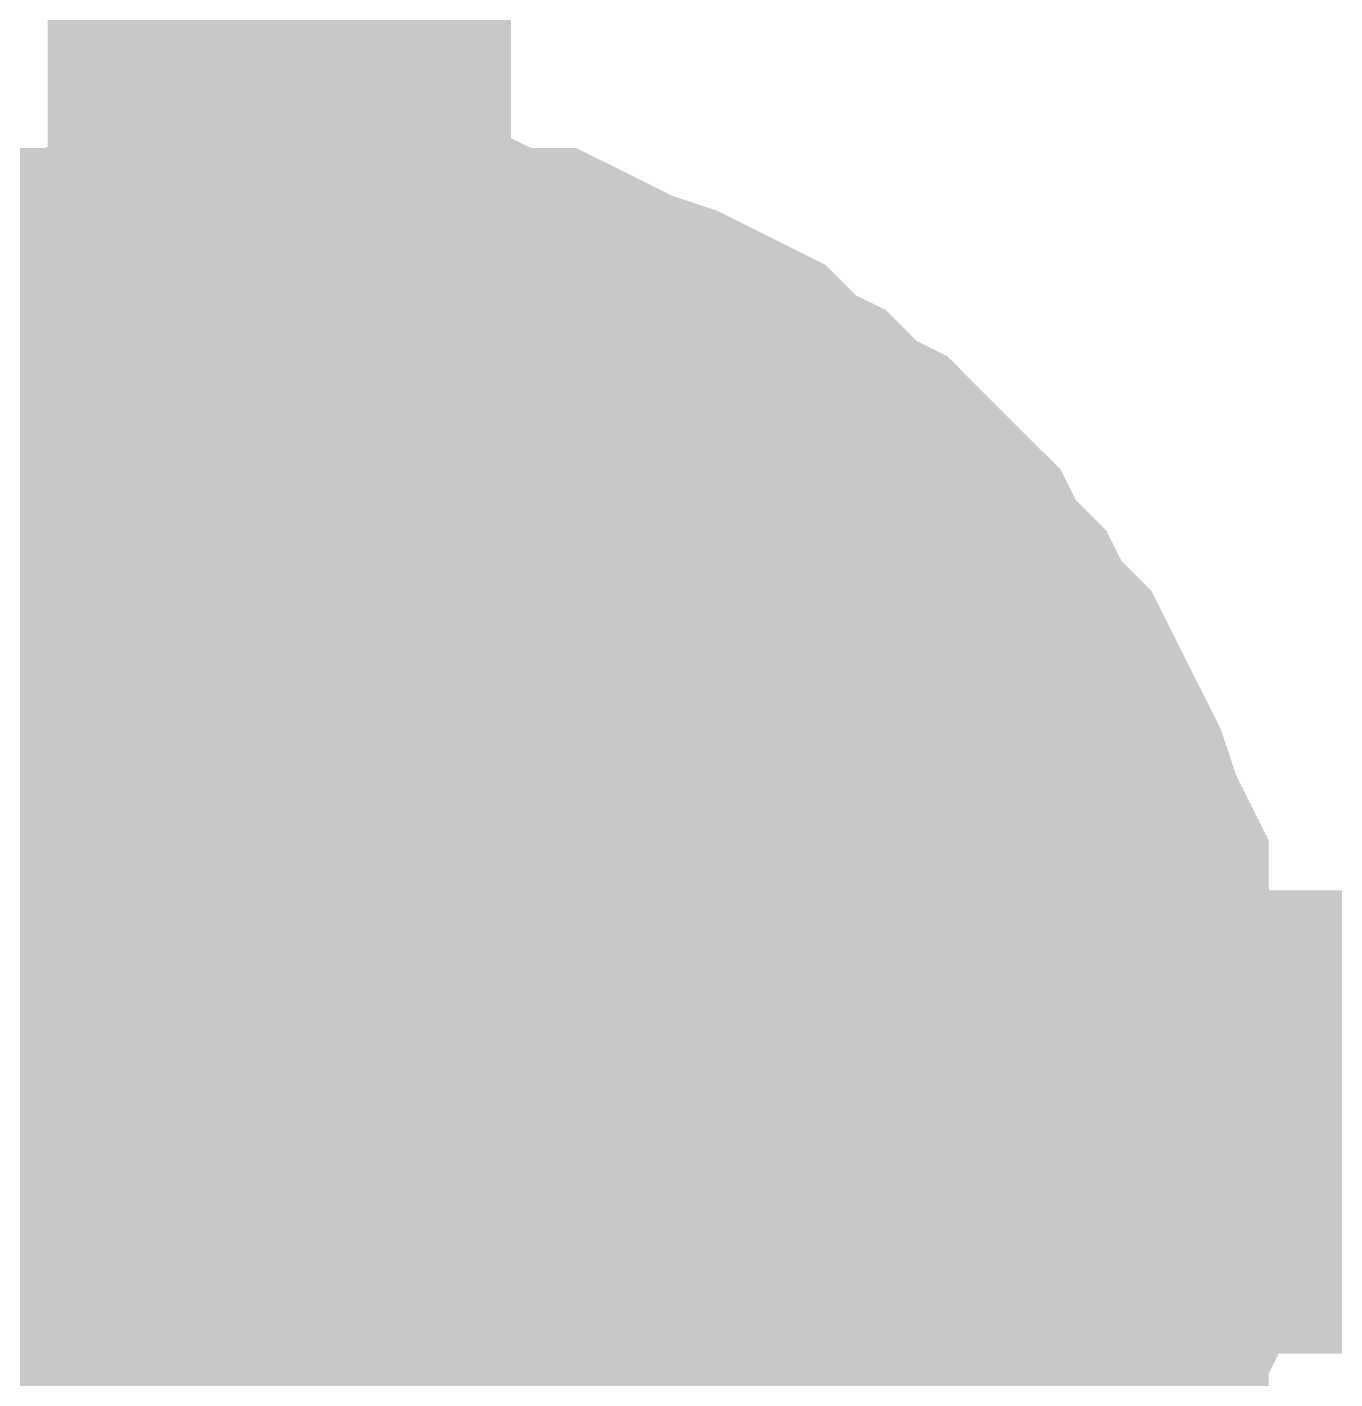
# Model space of a CAD drawing. Header units: inches. Extents: x 0 to 16.9, y 0 to 11.7.
# Drawn here: x 1.81477 to 1.84808, y 1.21392 to 1.24834 of the extents above; entities that cross this region are included whole.
import ezdxf

# ---------------------------------------------------------------- set-up
doc = ezdxf.new("R2010")
doc.units = ezdxf.units.IN
doc.header["$MEASUREMENT"] = 0
doc.layers.add('Sheet', color=255, linetype='Continuous')

msp = doc.modelspace()

# ---------------------------------------------------------------- linework, layer by layer
at = {"layer": 'Sheet'}
for points in [[(1.821197, 1.020197, 0.0118, 0.0118, 0), (1.821197, 1.220456, 0.0118, 0.0118, 0), (1.821197, 1.420328, 0.0118, 0.0118, 0)], [(1.808852, 1.235504, 0.0118, 0.0118, 0), (1.809624, 1.236276, 0.0118, 0.0118, 0), (1.810395, 1.236661, 0.0118, 0.0118, 0), (1.811167, 1.237433, 0.0118, 0.0118, 0), (1.811938, 1.237819, 0.0118, 0.0118, 0), (1.81271, 1.238205, 0.0118, 0.0118, 0), (1.813481, 1.238591, 0.0118, 0.0118, 0), (1.814639, 1.238977, 0.0118, 0.0118, 0), (1.81541, 1.239362, 0.0118, 0.0118, 0), (1.816182, 1.239362, 0.0118, 0.0118, 0), (1.817339, 1.239748, 0.0118, 0.0118, 0), (1.818111, 1.239748, 0.0118, 0.0118, 0), (1.819268, 1.240134, 0.0118, 0.0118, 0), (1.82004, 1.240134, 0.0118, 0.0118, 0), (1.821197, 1.240134, 0.0118, 0.0118, 0)], [(1.808852, 1.235504, 0.0118, 0.0118, 0), (1.809624, 1.236276, 0.0118, 0.0118, 0), (1.810395, 1.236661, 0.0118, 0.0118, 0), (1.811167, 1.237433, 0.0118, 0.0118, 0), (1.811938, 1.237819, 0.0118, 0.0118, 0), (1.81271, 1.238205, 0.0118, 0.0118, 0), (1.813481, 1.238591, 0.0118, 0.0118, 0), (1.814639, 1.238977, 0.0118, 0.0118, 0), (1.81541, 1.239362, 0.0118, 0.0118, 0), (1.816182, 1.239362, 0.0118, 0.0118, 0), (1.817339, 1.239748, 0.0118, 0.0118, 0), (1.818111, 1.239748, 0.0118, 0.0118, 0), (1.819268, 1.240134, 0.0118, 0.0118, 0), (1.82004, 1.240134, 0.0118, 0.0118, 0), (1.821197, 1.240134, 0.0118, 0.0118, 0)], [(1.808852, 1.235504, 0.0118, 0.0118, 0), (1.809624, 1.236276, 0.0118, 0.0118, 0), (1.810395, 1.236661, 0.0118, 0.0118, 0), (1.811167, 1.237433, 0.0118, 0.0118, 0), (1.811938, 1.237819, 0.0118, 0.0118, 0), (1.81271, 1.238205, 0.0118, 0.0118, 0), (1.813481, 1.238591, 0.0118, 0.0118, 0), (1.814639, 1.238977, 0.0118, 0.0118, 0), (1.81541, 1.239362, 0.0118, 0.0118, 0), (1.816182, 1.239362, 0.0118, 0.0118, 0), (1.817339, 1.239748, 0.0118, 0.0118, 0), (1.818111, 1.239748, 0.0118, 0.0118, 0), (1.819268, 1.240134, 0.0118, 0.0118, 0), (1.82004, 1.240134, 0.0118, 0.0118, 0), (1.821197, 1.240134, 0.0118, 0.0118, 0)], [(1.808852, 1.235504, 0.0118, 0.0118, 0), (1.809624, 1.236276, 0.0118, 0.0118, 0), (1.810395, 1.236661, 0.0118, 0.0118, 0), (1.811167, 1.237433, 0.0118, 0.0118, 0), (1.811938, 1.237819, 0.0118, 0.0118, 0), (1.81271, 1.238205, 0.0118, 0.0118, 0), (1.813481, 1.238591, 0.0118, 0.0118, 0), (1.814639, 1.238977, 0.0118, 0.0118, 0), (1.81541, 1.239362, 0.0118, 0.0118, 0), (1.816182, 1.239362, 0.0118, 0.0118, 0), (1.817339, 1.239748, 0.0118, 0.0118, 0), (1.818111, 1.239748, 0.0118, 0.0118, 0), (1.819268, 1.240134, 0.0118, 0.0118, 0), (1.82004, 1.240134, 0.0118, 0.0118, 0), (1.821197, 1.240134, 0.0118, 0.0118, 0)], [(1.808852, 1.235504, 0.0118, 0.0118, 0), (1.809624, 1.236276, 0.0118, 0.0118, 0), (1.810395, 1.236661, 0.0118, 0.0118, 0), (1.811167, 1.237433, 0.0118, 0.0118, 0), (1.811938, 1.237819, 0.0118, 0.0118, 0), (1.81271, 1.238205, 0.0118, 0.0118, 0), (1.813481, 1.238591, 0.0118, 0.0118, 0), (1.814639, 1.238977, 0.0118, 0.0118, 0), (1.81541, 1.239362, 0.0118, 0.0118, 0), (1.816182, 1.239362, 0.0118, 0.0118, 0), (1.817339, 1.239748, 0.0118, 0.0118, 0), (1.818111, 1.239748, 0.0118, 0.0118, 0), (1.819268, 1.240134, 0.0118, 0.0118, 0), (1.82004, 1.240134, 0.0118, 0.0118, 0), (1.821197, 1.240134, 0.0118, 0.0118, 0)], [(1.821197, 1.240134, 0.0118, 0.0118, 0), (1.821197, 1.240134, 0.0118, 0.0118, 0)], [(1.821197, 1.240134, 0.0118, 0.0118, 0), (1.822354, 1.240134, 0.0118, 0.0118, 0), (1.823126, 1.240134, 0.0118, 0.0118, 0), (1.824283, 1.239748, 0.0118, 0.0118, 0), (1.82544, 1.239748, 0.0118, 0.0118, 0), (1.826212, 1.239362, 0.0118, 0.0118, 0), (1.827369, 1.239362, 0.0118, 0.0118, 0), (1.828141, 1.238977, 0.0118, 0.0118, 0), (1.828912, 1.238591, 0.0118, 0.0118, 0), (1.830069, 1.238205, 0.0118, 0.0118, 0), (1.830841, 1.237819, 0.0118, 0.0118, 0), (1.831612, 1.237433, 0.0118, 0.0118, 0), (1.832384, 1.236661, 0.0118, 0.0118, 0), (1.833156, 1.236276, 0.0118, 0.0118, 0), (1.833927, 1.235504, 0.0118, 0.0118, 0), (1.834699, 1.235118, 0.0118, 0.0118, 0), (1.83547, 1.234346, 0.0118, 0.0118, 0), (1.836242, 1.233575, 0.0118, 0.0118, 0), (1.836627, 1.232803, 0.0118, 0.0118, 0), (1.837399, 1.232031, 0.0118, 0.0118, 0), (1.837785, 1.231259, 0.0118, 0.0118, 0), (1.838556, 1.230488, 0.0118, 0.0118, 0), (1.838942, 1.229716, 0.0118, 0.0118, 0), (1.839328, 1.228944, 0.0118, 0.0118, 0), (1.839714, 1.228173, 0.0118, 0.0118, 0), (1.840099, 1.227015, 0.0118, 0.0118, 0), (1.840485, 1.226243, 0.0118, 0.0118, 0), (1.840485, 1.225472, 0.0118, 0.0118, 0), (1.840871, 1.224314, 0.0118, 0.0118, 0), (1.840871, 1.223542, 0.0118, 0.0118, 0), (1.841257, 1.222385, 0.0118, 0.0118, 0), (1.841257, 1.221613, 0.0118, 0.0118, 0), (1.841257, 1.220456, 0.0118, 0.0118, 0)], [(1.821197, 1.240134, 0.0118, 0.0118, 0), (1.821197, 1.240134, 0.0118, 0.0118, 0)], [(1.821197, 1.240134, 0.0118, 0.0118, 0), (1.822354, 1.240134, 0.0118, 0.0118, 0), (1.823126, 1.240134, 0.0118, 0.0118, 0), (1.824283, 1.239748, 0.0118, 0.0118, 0), (1.82544, 1.239748, 0.0118, 0.0118, 0), (1.826212, 1.239362, 0.0118, 0.0118, 0), (1.827369, 1.239362, 0.0118, 0.0118, 0), (1.828141, 1.238977, 0.0118, 0.0118, 0), (1.828912, 1.238591, 0.0118, 0.0118, 0), (1.830069, 1.238205, 0.0118, 0.0118, 0), (1.830841, 1.237819, 0.0118, 0.0118, 0), (1.831612, 1.237433, 0.0118, 0.0118, 0), (1.832384, 1.236661, 0.0118, 0.0118, 0), (1.833156, 1.236276, 0.0118, 0.0118, 0), (1.833927, 1.235504, 0.0118, 0.0118, 0), (1.834699, 1.235118, 0.0118, 0.0118, 0), (1.83547, 1.234346, 0.0118, 0.0118, 0), (1.836242, 1.233575, 0.0118, 0.0118, 0), (1.836627, 1.232803, 0.0118, 0.0118, 0), (1.837399, 1.232031, 0.0118, 0.0118, 0), (1.837785, 1.231259, 0.0118, 0.0118, 0), (1.838556, 1.230488, 0.0118, 0.0118, 0), (1.838942, 1.229716, 0.0118, 0.0118, 0), (1.839328, 1.228944, 0.0118, 0.0118, 0), (1.839714, 1.228173, 0.0118, 0.0118, 0), (1.840099, 1.227015, 0.0118, 0.0118, 0), (1.840485, 1.226243, 0.0118, 0.0118, 0), (1.840485, 1.225472, 0.0118, 0.0118, 0), (1.840871, 1.224314, 0.0118, 0.0118, 0), (1.840871, 1.223542, 0.0118, 0.0118, 0), (1.841257, 1.222385, 0.0118, 0.0118, 0), (1.841257, 1.221613, 0.0118, 0.0118, 0), (1.841257, 1.220456, 0.0118, 0.0118, 0)], [(1.821197, 1.240134, 0.0118, 0.0118, 0), (1.821197, 1.240134, 0.0118, 0.0118, 0)], [(1.821197, 1.240134, 0.0118, 0.0118, 0), (1.822354, 1.240134, 0.0118, 0.0118, 0), (1.823126, 1.240134, 0.0118, 0.0118, 0), (1.824283, 1.239748, 0.0118, 0.0118, 0), (1.82544, 1.239748, 0.0118, 0.0118, 0), (1.826212, 1.239362, 0.0118, 0.0118, 0), (1.827369, 1.239362, 0.0118, 0.0118, 0), (1.828141, 1.238977, 0.0118, 0.0118, 0), (1.828912, 1.238591, 0.0118, 0.0118, 0), (1.830069, 1.238205, 0.0118, 0.0118, 0), (1.830841, 1.237819, 0.0118, 0.0118, 0), (1.831612, 1.237433, 0.0118, 0.0118, 0), (1.832384, 1.236661, 0.0118, 0.0118, 0), (1.833156, 1.236276, 0.0118, 0.0118, 0), (1.833927, 1.235504, 0.0118, 0.0118, 0), (1.834699, 1.235118, 0.0118, 0.0118, 0), (1.83547, 1.234346, 0.0118, 0.0118, 0), (1.836242, 1.233575, 0.0118, 0.0118, 0), (1.836627, 1.232803, 0.0118, 0.0118, 0), (1.837399, 1.232031, 0.0118, 0.0118, 0), (1.837785, 1.231259, 0.0118, 0.0118, 0), (1.838556, 1.230488, 0.0118, 0.0118, 0), (1.838942, 1.229716, 0.0118, 0.0118, 0), (1.839328, 1.228944, 0.0118, 0.0118, 0), (1.839714, 1.228173, 0.0118, 0.0118, 0), (1.840099, 1.227015, 0.0118, 0.0118, 0), (1.840485, 1.226243, 0.0118, 0.0118, 0), (1.840485, 1.225472, 0.0118, 0.0118, 0), (1.840871, 1.224314, 0.0118, 0.0118, 0), (1.840871, 1.223542, 0.0118, 0.0118, 0), (1.841257, 1.222385, 0.0118, 0.0118, 0), (1.841257, 1.221613, 0.0118, 0.0118, 0), (1.841257, 1.220456, 0.0118, 0.0118, 0)], [(1.821197, 1.240134, 0.0118, 0.0118, 0), (1.821197, 1.240134, 0.0118, 0.0118, 0)], [(1.821197, 1.240134, 0.0118, 0.0118, 0), (1.822354, 1.240134, 0.0118, 0.0118, 0), (1.823126, 1.240134, 0.0118, 0.0118, 0), (1.824283, 1.239748, 0.0118, 0.0118, 0), (1.82544, 1.239748, 0.0118, 0.0118, 0), (1.826212, 1.239362, 0.0118, 0.0118, 0), (1.827369, 1.239362, 0.0118, 0.0118, 0), (1.828141, 1.238977, 0.0118, 0.0118, 0), (1.828912, 1.238591, 0.0118, 0.0118, 0), (1.830069, 1.238205, 0.0118, 0.0118, 0), (1.830841, 1.237819, 0.0118, 0.0118, 0), (1.831612, 1.237433, 0.0118, 0.0118, 0), (1.832384, 1.236661, 0.0118, 0.0118, 0), (1.833156, 1.236276, 0.0118, 0.0118, 0), (1.833927, 1.235504, 0.0118, 0.0118, 0), (1.834699, 1.235118, 0.0118, 0.0118, 0), (1.83547, 1.234346, 0.0118, 0.0118, 0), (1.836242, 1.233575, 0.0118, 0.0118, 0), (1.836627, 1.232803, 0.0118, 0.0118, 0), (1.837399, 1.232031, 0.0118, 0.0118, 0), (1.837785, 1.231259, 0.0118, 0.0118, 0), (1.838556, 1.230488, 0.0118, 0.0118, 0), (1.838942, 1.229716, 0.0118, 0.0118, 0), (1.839328, 1.228944, 0.0118, 0.0118, 0), (1.839714, 1.228173, 0.0118, 0.0118, 0), (1.840099, 1.227015, 0.0118, 0.0118, 0), (1.840485, 1.226243, 0.0118, 0.0118, 0), (1.840485, 1.225472, 0.0118, 0.0118, 0), (1.840871, 1.224314, 0.0118, 0.0118, 0), (1.840871, 1.223542, 0.0118, 0.0118, 0), (1.841257, 1.222385, 0.0118, 0.0118, 0), (1.841257, 1.221613, 0.0118, 0.0118, 0), (1.841257, 1.220456, 0.0118, 0.0118, 0)], [(1.821197, 1.240134, 0.0118, 0.0118, 0), (1.821197, 1.240134, 0.0118, 0.0118, 0)], [(1.821197, 1.240134, 0.0118, 0.0118, 0), (1.822354, 1.240134, 0.0118, 0.0118, 0), (1.823126, 1.240134, 0.0118, 0.0118, 0), (1.824283, 1.239748, 0.0118, 0.0118, 0), (1.82544, 1.239748, 0.0118, 0.0118, 0), (1.826212, 1.239362, 0.0118, 0.0118, 0), (1.827369, 1.239362, 0.0118, 0.0118, 0), (1.828141, 1.238977, 0.0118, 0.0118, 0), (1.828912, 1.238591, 0.0118, 0.0118, 0), (1.830069, 1.238205, 0.0118, 0.0118, 0), (1.830841, 1.237819, 0.0118, 0.0118, 0), (1.831612, 1.237433, 0.0118, 0.0118, 0), (1.832384, 1.236661, 0.0118, 0.0118, 0), (1.833156, 1.236276, 0.0118, 0.0118, 0), (1.833927, 1.235504, 0.0118, 0.0118, 0), (1.834699, 1.235118, 0.0118, 0.0118, 0), (1.83547, 1.234346, 0.0118, 0.0118, 0), (1.836242, 1.233575, 0.0118, 0.0118, 0), (1.836627, 1.232803, 0.0118, 0.0118, 0), (1.837399, 1.232031, 0.0118, 0.0118, 0), (1.837785, 1.231259, 0.0118, 0.0118, 0), (1.838556, 1.230488, 0.0118, 0.0118, 0), (1.838942, 1.229716, 0.0118, 0.0118, 0), (1.839328, 1.228944, 0.0118, 0.0118, 0), (1.839714, 1.228173, 0.0118, 0.0118, 0), (1.840099, 1.227015, 0.0118, 0.0118, 0), (1.840485, 1.226243, 0.0118, 0.0118, 0), (1.840485, 1.225472, 0.0118, 0.0118, 0), (1.840871, 1.224314, 0.0118, 0.0118, 0), (1.840871, 1.223542, 0.0118, 0.0118, 0), (1.841257, 1.222385, 0.0118, 0.0118, 0), (1.841257, 1.221613, 0.0118, 0.0118, 0), (1.841257, 1.220456, 0.0118, 0.0118, 0)], [(1.81271, 1.238205, 0.0039, 0.0039, 0), (1.813481, 1.238591, 0.0039, 0.0039, 0), (1.814639, 1.238977, 0.0039, 0.0039, 0), (1.81541, 1.239362, 0.0039, 0.0039, 0), (1.816182, 1.239362, 0.0039, 0.0039, 0), (1.817339, 1.239748, 0.0039, 0.0039, 0), (1.818111, 1.239748, 0.0039, 0.0039, 0), (1.819268, 1.240134, 0.0039, 0.0039, 0), (1.82004, 1.240134, 0.0039, 0.0039, 0), (1.821197, 1.240134, 0.0039, 0.0039, 0)], [(1.81271, 1.238205, 0.0039, 0.0039, 0), (1.813481, 1.238591, 0.0039, 0.0039, 0), (1.814639, 1.238977, 0.0039, 0.0039, 0), (1.81541, 1.239362, 0.0039, 0.0039, 0), (1.816182, 1.239362, 0.0039, 0.0039, 0), (1.817339, 1.239748, 0.0039, 0.0039, 0), (1.818111, 1.239748, 0.0039, 0.0039, 0), (1.819268, 1.240134, 0.0039, 0.0039, 0), (1.82004, 1.240134, 0.0039, 0.0039, 0), (1.821197, 1.240134, 0.0039, 0.0039, 0)], [(1.81271, 1.238205, 0.0039, 0.0039, 0), (1.813481, 1.238591, 0.0039, 0.0039, 0), (1.814639, 1.238977, 0.0039, 0.0039, 0), (1.81541, 1.239362, 0.0039, 0.0039, 0), (1.816182, 1.239362, 0.0039, 0.0039, 0), (1.817339, 1.239748, 0.0039, 0.0039, 0), (1.818111, 1.239748, 0.0039, 0.0039, 0), (1.819268, 1.240134, 0.0039, 0.0039, 0), (1.82004, 1.240134, 0.0039, 0.0039, 0), (1.821197, 1.240134, 0.0039, 0.0039, 0)], [(1.81271, 1.238205, 0.0039, 0.0039, 0), (1.813481, 1.238591, 0.0039, 0.0039, 0), (1.814639, 1.238977, 0.0039, 0.0039, 0), (1.81541, 1.239362, 0.0039, 0.0039, 0), (1.816182, 1.239362, 0.0039, 0.0039, 0), (1.817339, 1.239748, 0.0039, 0.0039, 0), (1.818111, 1.239748, 0.0039, 0.0039, 0), (1.819268, 1.240134, 0.0039, 0.0039, 0), (1.82004, 1.240134, 0.0039, 0.0039, 0), (1.821197, 1.240134, 0.0039, 0.0039, 0)], [(1.81271, 1.238205, 0.0039, 0.0039, 0), (1.813481, 1.238591, 0.0039, 0.0039, 0), (1.814639, 1.238977, 0.0039, 0.0039, 0), (1.81541, 1.239362, 0.0039, 0.0039, 0), (1.816182, 1.239362, 0.0039, 0.0039, 0), (1.817339, 1.239748, 0.0039, 0.0039, 0), (1.818111, 1.239748, 0.0039, 0.0039, 0), (1.819268, 1.240134, 0.0039, 0.0039, 0), (1.82004, 1.240134, 0.0039, 0.0039, 0), (1.821197, 1.240134, 0.0039, 0.0039, 0)], [(1.821197, 1.240134, 0.0039, 0.0039, 0), (1.821197, 1.240134, 0.0039, 0.0039, 0)], [(1.821197, 1.240134, 0.0039, 0.0039, 0), (1.822354, 1.240134, 0.0039, 0.0039, 0), (1.823126, 1.240134, 0.0039, 0.0039, 0), (1.824283, 1.239748, 0.0039, 0.0039, 0), (1.82544, 1.239748, 0.0039, 0.0039, 0), (1.826212, 1.239362, 0.0039, 0.0039, 0), (1.827369, 1.239362, 0.0039, 0.0039, 0), (1.828141, 1.238977, 0.0039, 0.0039, 0), (1.828912, 1.238591, 0.0039, 0.0039, 0), (1.830069, 1.238205, 0.0039, 0.0039, 0), (1.830841, 1.237819, 0.0039, 0.0039, 0), (1.831612, 1.237433, 0.0039, 0.0039, 0), (1.832384, 1.236661, 0.0039, 0.0039, 0), (1.833156, 1.236276, 0.0039, 0.0039, 0), (1.833927, 1.235504, 0.0039, 0.0039, 0), (1.834699, 1.235118, 0.0039, 0.0039, 0), (1.83547, 1.234346, 0.0039, 0.0039, 0), (1.836242, 1.233575, 0.0039, 0.0039, 0), (1.836627, 1.232803, 0.0039, 0.0039, 0), (1.837399, 1.232031, 0.0039, 0.0039, 0), (1.837785, 1.231259, 0.0039, 0.0039, 0), (1.838556, 1.230488, 0.0039, 0.0039, 0), (1.838942, 1.229716, 0.0039, 0.0039, 0), (1.839328, 1.228944, 0.0039, 0.0039, 0), (1.839714, 1.228173, 0.0039, 0.0039, 0), (1.840099, 1.227015, 0.0039, 0.0039, 0), (1.840485, 1.226243, 0.0039, 0.0039, 0), (1.840485, 1.225472, 0.0039, 0.0039, 0), (1.840871, 1.224314, 0.0039, 0.0039, 0), (1.840871, 1.223542, 0.0039, 0.0039, 0), (1.841257, 1.222385, 0.0039, 0.0039, 0), (1.841257, 1.221613, 0.0039, 0.0039, 0), (1.841257, 1.220456, 0.0039, 0.0039, 0)], [(1.821197, 1.240134, 0.0039, 0.0039, 0), (1.821197, 1.240134, 0.0039, 0.0039, 0)], [(1.821197, 1.240134, 0.0039, 0.0039, 0), (1.822354, 1.240134, 0.0039, 0.0039, 0), (1.823126, 1.240134, 0.0039, 0.0039, 0), (1.824283, 1.239748, 0.0039, 0.0039, 0), (1.82544, 1.239748, 0.0039, 0.0039, 0), (1.826212, 1.239362, 0.0039, 0.0039, 0), (1.827369, 1.239362, 0.0039, 0.0039, 0), (1.828141, 1.238977, 0.0039, 0.0039, 0), (1.828912, 1.238591, 0.0039, 0.0039, 0), (1.830069, 1.238205, 0.0039, 0.0039, 0), (1.830841, 1.237819, 0.0039, 0.0039, 0), (1.831612, 1.237433, 0.0039, 0.0039, 0), (1.832384, 1.236661, 0.0039, 0.0039, 0), (1.833156, 1.236276, 0.0039, 0.0039, 0), (1.833927, 1.235504, 0.0039, 0.0039, 0), (1.834699, 1.235118, 0.0039, 0.0039, 0), (1.83547, 1.234346, 0.0039, 0.0039, 0), (1.836242, 1.233575, 0.0039, 0.0039, 0), (1.836627, 1.232803, 0.0039, 0.0039, 0), (1.837399, 1.232031, 0.0039, 0.0039, 0), (1.837785, 1.231259, 0.0039, 0.0039, 0), (1.838556, 1.230488, 0.0039, 0.0039, 0), (1.838942, 1.229716, 0.0039, 0.0039, 0), (1.839328, 1.228944, 0.0039, 0.0039, 0), (1.839714, 1.228173, 0.0039, 0.0039, 0), (1.840099, 1.227015, 0.0039, 0.0039, 0), (1.840485, 1.226243, 0.0039, 0.0039, 0), (1.840485, 1.225472, 0.0039, 0.0039, 0), (1.840871, 1.224314, 0.0039, 0.0039, 0), (1.840871, 1.223542, 0.0039, 0.0039, 0), (1.841257, 1.222385, 0.0039, 0.0039, 0), (1.841257, 1.221613, 0.0039, 0.0039, 0), (1.841257, 1.220456, 0.0039, 0.0039, 0)], [(1.821197, 1.240134, 0.0039, 0.0039, 0), (1.821197, 1.240134, 0.0039, 0.0039, 0)], [(1.821197, 1.240134, 0.0039, 0.0039, 0), (1.822354, 1.240134, 0.0039, 0.0039, 0), (1.823126, 1.240134, 0.0039, 0.0039, 0), (1.824283, 1.239748, 0.0039, 0.0039, 0), (1.82544, 1.239748, 0.0039, 0.0039, 0), (1.826212, 1.239362, 0.0039, 0.0039, 0), (1.827369, 1.239362, 0.0039, 0.0039, 0), (1.828141, 1.238977, 0.0039, 0.0039, 0), (1.828912, 1.238591, 0.0039, 0.0039, 0), (1.830069, 1.238205, 0.0039, 0.0039, 0), (1.830841, 1.237819, 0.0039, 0.0039, 0), (1.831612, 1.237433, 0.0039, 0.0039, 0), (1.832384, 1.236661, 0.0039, 0.0039, 0), (1.833156, 1.236276, 0.0039, 0.0039, 0), (1.833927, 1.235504, 0.0039, 0.0039, 0), (1.834699, 1.235118, 0.0039, 0.0039, 0), (1.83547, 1.234346, 0.0039, 0.0039, 0), (1.836242, 1.233575, 0.0039, 0.0039, 0), (1.836627, 1.232803, 0.0039, 0.0039, 0), (1.837399, 1.232031, 0.0039, 0.0039, 0), (1.837785, 1.231259, 0.0039, 0.0039, 0), (1.838556, 1.230488, 0.0039, 0.0039, 0), (1.838942, 1.229716, 0.0039, 0.0039, 0), (1.839328, 1.228944, 0.0039, 0.0039, 0), (1.839714, 1.228173, 0.0039, 0.0039, 0), (1.840099, 1.227015, 0.0039, 0.0039, 0), (1.840485, 1.226243, 0.0039, 0.0039, 0), (1.840485, 1.225472, 0.0039, 0.0039, 0), (1.840871, 1.224314, 0.0039, 0.0039, 0), (1.840871, 1.223542, 0.0039, 0.0039, 0), (1.841257, 1.222385, 0.0039, 0.0039, 0), (1.841257, 1.221613, 0.0039, 0.0039, 0), (1.841257, 1.220456, 0.0039, 0.0039, 0)], [(1.821197, 1.240134, 0.0039, 0.0039, 0), (1.821197, 1.240134, 0.0039, 0.0039, 0)], [(1.821197, 1.240134, 0.0039, 0.0039, 0), (1.822354, 1.240134, 0.0039, 0.0039, 0), (1.823126, 1.240134, 0.0039, 0.0039, 0), (1.824283, 1.239748, 0.0039, 0.0039, 0), (1.82544, 1.239748, 0.0039, 0.0039, 0), (1.826212, 1.239362, 0.0039, 0.0039, 0), (1.827369, 1.239362, 0.0039, 0.0039, 0), (1.828141, 1.238977, 0.0039, 0.0039, 0), (1.828912, 1.238591, 0.0039, 0.0039, 0), (1.830069, 1.238205, 0.0039, 0.0039, 0), (1.830841, 1.237819, 0.0039, 0.0039, 0), (1.831612, 1.237433, 0.0039, 0.0039, 0), (1.832384, 1.236661, 0.0039, 0.0039, 0), (1.833156, 1.236276, 0.0039, 0.0039, 0), (1.833927, 1.235504, 0.0039, 0.0039, 0), (1.834699, 1.235118, 0.0039, 0.0039, 0), (1.83547, 1.234346, 0.0039, 0.0039, 0), (1.836242, 1.233575, 0.0039, 0.0039, 0), (1.836627, 1.232803, 0.0039, 0.0039, 0), (1.837399, 1.232031, 0.0039, 0.0039, 0), (1.837785, 1.231259, 0.0039, 0.0039, 0), (1.838556, 1.230488, 0.0039, 0.0039, 0), (1.838942, 1.229716, 0.0039, 0.0039, 0), (1.839328, 1.228944, 0.0039, 0.0039, 0), (1.839714, 1.228173, 0.0039, 0.0039, 0), (1.840099, 1.227015, 0.0039, 0.0039, 0), (1.840485, 1.226243, 0.0039, 0.0039, 0), (1.840485, 1.225472, 0.0039, 0.0039, 0), (1.840871, 1.224314, 0.0039, 0.0039, 0), (1.840871, 1.223542, 0.0039, 0.0039, 0), (1.841257, 1.222385, 0.0039, 0.0039, 0), (1.841257, 1.221613, 0.0039, 0.0039, 0), (1.841257, 1.220456, 0.0039, 0.0039, 0)], [(1.821197, 1.240134, 0.0039, 0.0039, 0), (1.821197, 1.240134, 0.0039, 0.0039, 0)], [(1.821197, 1.240134, 0.0039, 0.0039, 0), (1.822354, 1.240134, 0.0039, 0.0039, 0), (1.823126, 1.240134, 0.0039, 0.0039, 0), (1.824283, 1.239748, 0.0039, 0.0039, 0), (1.82544, 1.239748, 0.0039, 0.0039, 0), (1.826212, 1.239362, 0.0039, 0.0039, 0), (1.827369, 1.239362, 0.0039, 0.0039, 0), (1.828141, 1.238977, 0.0039, 0.0039, 0), (1.828912, 1.238591, 0.0039, 0.0039, 0), (1.830069, 1.238205, 0.0039, 0.0039, 0), (1.830841, 1.237819, 0.0039, 0.0039, 0), (1.831612, 1.237433, 0.0039, 0.0039, 0), (1.832384, 1.236661, 0.0039, 0.0039, 0), (1.833156, 1.236276, 0.0039, 0.0039, 0), (1.833927, 1.235504, 0.0039, 0.0039, 0), (1.834699, 1.235118, 0.0039, 0.0039, 0), (1.83547, 1.234346, 0.0039, 0.0039, 0), (1.836242, 1.233575, 0.0039, 0.0039, 0), (1.836627, 1.232803, 0.0039, 0.0039, 0), (1.837399, 1.232031, 0.0039, 0.0039, 0), (1.837785, 1.231259, 0.0039, 0.0039, 0), (1.838556, 1.230488, 0.0039, 0.0039, 0), (1.838942, 1.229716, 0.0039, 0.0039, 0), (1.839328, 1.228944, 0.0039, 0.0039, 0), (1.839714, 1.228173, 0.0039, 0.0039, 0), (1.840099, 1.227015, 0.0039, 0.0039, 0), (1.840485, 1.226243, 0.0039, 0.0039, 0), (1.840485, 1.225472, 0.0039, 0.0039, 0), (1.840871, 1.224314, 0.0039, 0.0039, 0), (1.840871, 1.223542, 0.0039, 0.0039, 0), (1.841257, 1.222385, 0.0039, 0.0039, 0), (1.841257, 1.221613, 0.0039, 0.0039, 0), (1.841257, 1.220456, 0.0039, 0.0039, 0)], [(2.021409, 1.220456, 0.0118, 0.0118, 0), (1.821197, 1.220456, 0.0118, 0.0118, 0)], [(1.841257, 1.220456, 0.0118, 0.0118, 0), (1.841257, 1.219298, 0.0118, 0.0118, 0), (1.841257, 1.218526, 0.0118, 0.0118, 0), (1.840871, 1.217369, 0.0118, 0.0118, 0), (1.840871, 1.216211, 0.0118, 0.0118, 0), (1.840485, 1.215439, 0.0118, 0.0118, 0), (1.840485, 1.214282, 0.0118, 0.0118, 0), (1.840099, 1.21351, 0.0118, 0.0118, 0), (1.839714, 1.212738, 0.0118, 0.0118, 0), (1.839328, 1.211581, 0.0118, 0.0118, 0), (1.838942, 1.210809, 0.0118, 0.0118, 0), (1.838556, 1.210038, 0.0118, 0.0118, 0), (1.837785, 1.209266, 0.0118, 0.0118, 0), (1.837399, 1.208494, 0.0118, 0.0118, 0), (1.836627, 1.207722, 0.0118, 0.0118, 0)], [(1.841257, 1.220456, 0.0118, 0.0118, 0), (1.841257, 1.219298, 0.0118, 0.0118, 0), (1.841257, 1.218526, 0.0118, 0.0118, 0), (1.840871, 1.217369, 0.0118, 0.0118, 0), (1.840871, 1.216211, 0.0118, 0.0118, 0), (1.840485, 1.215439, 0.0118, 0.0118, 0), (1.840485, 1.214282, 0.0118, 0.0118, 0), (1.840099, 1.21351, 0.0118, 0.0118, 0), (1.839714, 1.212738, 0.0118, 0.0118, 0), (1.839328, 1.211581, 0.0118, 0.0118, 0), (1.838942, 1.210809, 0.0118, 0.0118, 0), (1.838556, 1.210038, 0.0118, 0.0118, 0), (1.837785, 1.209266, 0.0118, 0.0118, 0), (1.837399, 1.208494, 0.0118, 0.0118, 0), (1.836627, 1.207722, 0.0118, 0.0118, 0)], [(1.841257, 1.220456, 0.0118, 0.0118, 0), (1.841257, 1.219298, 0.0118, 0.0118, 0), (1.841257, 1.218526, 0.0118, 0.0118, 0), (1.840871, 1.217369, 0.0118, 0.0118, 0), (1.840871, 1.216211, 0.0118, 0.0118, 0), (1.840485, 1.215439, 0.0118, 0.0118, 0), (1.840485, 1.214282, 0.0118, 0.0118, 0), (1.840099, 1.21351, 0.0118, 0.0118, 0), (1.839714, 1.212738, 0.0118, 0.0118, 0), (1.839328, 1.211581, 0.0118, 0.0118, 0), (1.838942, 1.210809, 0.0118, 0.0118, 0), (1.838556, 1.210038, 0.0118, 0.0118, 0), (1.837785, 1.209266, 0.0118, 0.0118, 0), (1.837399, 1.208494, 0.0118, 0.0118, 0), (1.836627, 1.207722, 0.0118, 0.0118, 0)], [(1.841257, 1.220456, 0.0118, 0.0118, 0), (1.841257, 1.219298, 0.0118, 0.0118, 0), (1.841257, 1.218526, 0.0118, 0.0118, 0), (1.840871, 1.217369, 0.0118, 0.0118, 0), (1.840871, 1.216211, 0.0118, 0.0118, 0), (1.840485, 1.215439, 0.0118, 0.0118, 0), (1.840485, 1.214282, 0.0118, 0.0118, 0), (1.840099, 1.21351, 0.0118, 0.0118, 0), (1.839714, 1.212738, 0.0118, 0.0118, 0), (1.839328, 1.211581, 0.0118, 0.0118, 0), (1.838942, 1.210809, 0.0118, 0.0118, 0), (1.838556, 1.210038, 0.0118, 0.0118, 0), (1.837785, 1.209266, 0.0118, 0.0118, 0), (1.837399, 1.208494, 0.0118, 0.0118, 0), (1.836627, 1.207722, 0.0118, 0.0118, 0)], [(1.841257, 1.220456, 0.0118, 0.0118, 0), (1.841257, 1.219298, 0.0118, 0.0118, 0), (1.841257, 1.218526, 0.0118, 0.0118, 0), (1.840871, 1.217369, 0.0118, 0.0118, 0), (1.840871, 1.216211, 0.0118, 0.0118, 0), (1.840485, 1.215439, 0.0118, 0.0118, 0), (1.840485, 1.214282, 0.0118, 0.0118, 0), (1.840099, 1.21351, 0.0118, 0.0118, 0), (1.839714, 1.212738, 0.0118, 0.0118, 0), (1.839328, 1.211581, 0.0118, 0.0118, 0), (1.838942, 1.210809, 0.0118, 0.0118, 0), (1.838556, 1.210038, 0.0118, 0.0118, 0), (1.837785, 1.209266, 0.0118, 0.0118, 0), (1.837399, 1.208494, 0.0118, 0.0118, 0), (1.836627, 1.207722, 0.0118, 0.0118, 0)], [(1.841257, 1.220456, 0.0118, 0.0118, 0), (1.841257, 1.220456, 0.0118, 0.0118, 0), (1.841257, 1.220456, 0.0118, 0.0118, 0), (1.841257, 1.220456, 0.0118, 0.0118, 0), (1.841257, 1.220456, 0.0118, 0.0118, 0), (1.841257, 1.220456, 0.0118, 0.0118, 0), (1.841257, 1.220456, 0.0118, 0.0118, 0), (1.841257, 1.220456, 0.0118, 0.0118, 0), (1.841257, 1.220456, 0.0118, 0.0118, 0), (1.841257, 1.220456, 0.0118, 0.0118, 0), (1.841257, 1.220456, 0.0118, 0.0118, 0), (1.841257, 1.220456, 0.0118, 0.0118, 0), (1.841257, 1.220456, 0.0118, 0.0118, 0), (1.841257, 1.220456, 0.0118, 0.0118, 0), (1.841257, 1.220456, 0.0118, 0.0118, 0), (1.841257, 1.220456, 0.0118, 0.0118, 0), (1.841257, 1.220456, 0.0118, 0.0118, 0), (1.841257, 1.220456, 0.0118, 0.0118, 0), (1.841257, 1.220456, 0.0118, 0.0118, 0), (1.841257, 1.220456, 0.0118, 0.0118, 0), (1.841257, 1.220456, 0.0118, 0.0118, 0), (1.841257, 1.220456, 0.0118, 0.0118, 0), (1.841257, 1.220456, 0.0118, 0.0118, 0), (1.841257, 1.220456, 0.0118, 0.0118, 0), (1.841257, 1.220456, 0.0118, 0.0118, 0), (1.841257, 1.220456, 0.0118, 0.0118, 0), (1.841257, 1.220456, 0.0118, 0.0118, 0), (1.841257, 1.220456, 0.0118, 0.0118, 0), (1.841257, 1.220456, 0.0118, 0.0118, 0), (1.841257, 1.220456, 0.0118, 0.0118, 0), (1.841257, 1.220456, 0.0118, 0.0118, 0), (1.841257, 1.220456, 0.0118, 0.0118, 0), (1.841257, 1.220456, 0.0118, 0.0118, 0)], [(1.841257, 1.220456, 0.0118, 0.0118, 0), (1.841257, 1.220456, 0.0118, 0.0118, 0)], [(1.841257, 1.220456, 0.0118, 0.0118, 0), (1.841257, 1.220456, 0.0118, 0.0118, 0), (1.841257, 1.220456, 0.0118, 0.0118, 0), (1.841257, 1.220456, 0.0118, 0.0118, 0), (1.841257, 1.220456, 0.0118, 0.0118, 0), (1.841257, 1.220456, 0.0118, 0.0118, 0), (1.841257, 1.220456, 0.0118, 0.0118, 0), (1.841257, 1.220456, 0.0118, 0.0118, 0), (1.841257, 1.220456, 0.0118, 0.0118, 0), (1.841257, 1.220456, 0.0118, 0.0118, 0), (1.841257, 1.220456, 0.0118, 0.0118, 0), (1.841257, 1.220456, 0.0118, 0.0118, 0), (1.841257, 1.220456, 0.0118, 0.0118, 0), (1.841257, 1.220456, 0.0118, 0.0118, 0), (1.841257, 1.220456, 0.0118, 0.0118, 0), (1.841257, 1.220456, 0.0118, 0.0118, 0), (1.841257, 1.220456, 0.0118, 0.0118, 0), (1.841257, 1.220456, 0.0118, 0.0118, 0), (1.841257, 1.220456, 0.0118, 0.0118, 0), (1.841257, 1.220456, 0.0118, 0.0118, 0), (1.841257, 1.220456, 0.0118, 0.0118, 0), (1.841257, 1.220456, 0.0118, 0.0118, 0), (1.841257, 1.220456, 0.0118, 0.0118, 0), (1.841257, 1.220456, 0.0118, 0.0118, 0), (1.841257, 1.220456, 0.0118, 0.0118, 0), (1.841257, 1.220456, 0.0118, 0.0118, 0), (1.841257, 1.220456, 0.0118, 0.0118, 0), (1.841257, 1.220456, 0.0118, 0.0118, 0), (1.841257, 1.220456, 0.0118, 0.0118, 0), (1.841257, 1.220456, 0.0118, 0.0118, 0), (1.841257, 1.220456, 0.0118, 0.0118, 0), (1.841257, 1.220456, 0.0118, 0.0118, 0), (1.841257, 1.220456, 0.0118, 0.0118, 0)], [(1.841257, 1.220456, 0.0118, 0.0118, 0), (1.841257, 1.220456, 0.0118, 0.0118, 0)], [(1.841257, 1.220456, 0.0118, 0.0118, 0), (1.841257, 1.220456, 0.0118, 0.0118, 0), (1.841257, 1.220456, 0.0118, 0.0118, 0), (1.841257, 1.220456, 0.0118, 0.0118, 0), (1.841257, 1.220456, 0.0118, 0.0118, 0), (1.841257, 1.220456, 0.0118, 0.0118, 0), (1.841257, 1.220456, 0.0118, 0.0118, 0), (1.841257, 1.220456, 0.0118, 0.0118, 0), (1.841257, 1.220456, 0.0118, 0.0118, 0), (1.841257, 1.220456, 0.0118, 0.0118, 0), (1.841257, 1.220456, 0.0118, 0.0118, 0), (1.841257, 1.220456, 0.0118, 0.0118, 0), (1.841257, 1.220456, 0.0118, 0.0118, 0), (1.841257, 1.220456, 0.0118, 0.0118, 0), (1.841257, 1.220456, 0.0118, 0.0118, 0), (1.841257, 1.220456, 0.0118, 0.0118, 0), (1.841257, 1.220456, 0.0118, 0.0118, 0), (1.841257, 1.220456, 0.0118, 0.0118, 0), (1.841257, 1.220456, 0.0118, 0.0118, 0), (1.841257, 1.220456, 0.0118, 0.0118, 0), (1.841257, 1.220456, 0.0118, 0.0118, 0), (1.841257, 1.220456, 0.0118, 0.0118, 0), (1.841257, 1.220456, 0.0118, 0.0118, 0), (1.841257, 1.220456, 0.0118, 0.0118, 0), (1.841257, 1.220456, 0.0118, 0.0118, 0), (1.841257, 1.220456, 0.0118, 0.0118, 0), (1.841257, 1.220456, 0.0118, 0.0118, 0), (1.841257, 1.220456, 0.0118, 0.0118, 0), (1.841257, 1.220456, 0.0118, 0.0118, 0), (1.841257, 1.220456, 0.0118, 0.0118, 0), (1.841257, 1.220456, 0.0118, 0.0118, 0), (1.841257, 1.220456, 0.0118, 0.0118, 0), (1.841257, 1.220456, 0.0118, 0.0118, 0)], [(1.841257, 1.220456, 0.0118, 0.0118, 0), (1.841257, 1.220456, 0.0118, 0.0118, 0)], [(1.841257, 1.220456, 0.0118, 0.0118, 0), (1.841257, 1.220456, 0.0118, 0.0118, 0), (1.841257, 1.220456, 0.0118, 0.0118, 0), (1.841257, 1.220456, 0.0118, 0.0118, 0), (1.841257, 1.220456, 0.0118, 0.0118, 0), (1.841257, 1.220456, 0.0118, 0.0118, 0), (1.841257, 1.220456, 0.0118, 0.0118, 0), (1.841257, 1.220456, 0.0118, 0.0118, 0), (1.841257, 1.220456, 0.0118, 0.0118, 0), (1.841257, 1.220456, 0.0118, 0.0118, 0), (1.841257, 1.220456, 0.0118, 0.0118, 0), (1.841257, 1.220456, 0.0118, 0.0118, 0), (1.841257, 1.220456, 0.0118, 0.0118, 0), (1.841257, 1.220456, 0.0118, 0.0118, 0), (1.841257, 1.220456, 0.0118, 0.0118, 0), (1.841257, 1.220456, 0.0118, 0.0118, 0), (1.841257, 1.220456, 0.0118, 0.0118, 0), (1.841257, 1.220456, 0.0118, 0.0118, 0), (1.841257, 1.220456, 0.0118, 0.0118, 0), (1.841257, 1.220456, 0.0118, 0.0118, 0), (1.841257, 1.220456, 0.0118, 0.0118, 0), (1.841257, 1.220456, 0.0118, 0.0118, 0), (1.841257, 1.220456, 0.0118, 0.0118, 0), (1.841257, 1.220456, 0.0118, 0.0118, 0), (1.841257, 1.220456, 0.0118, 0.0118, 0), (1.841257, 1.220456, 0.0118, 0.0118, 0), (1.841257, 1.220456, 0.0118, 0.0118, 0), (1.841257, 1.220456, 0.0118, 0.0118, 0), (1.841257, 1.220456, 0.0118, 0.0118, 0), (1.841257, 1.220456, 0.0118, 0.0118, 0), (1.841257, 1.220456, 0.0118, 0.0118, 0), (1.841257, 1.220456, 0.0118, 0.0118, 0), (1.841257, 1.220456, 0.0118, 0.0118, 0)], [(1.841257, 1.220456, 0.0118, 0.0118, 0), (1.841257, 1.220456, 0.0118, 0.0118, 0)], [(1.841257, 1.220456, 0.0118, 0.0118, 0), (1.841257, 1.220456, 0.0118, 0.0118, 0), (1.841257, 1.220456, 0.0118, 0.0118, 0), (1.841257, 1.220456, 0.0118, 0.0118, 0), (1.841257, 1.220456, 0.0118, 0.0118, 0), (1.841257, 1.220456, 0.0118, 0.0118, 0), (1.841257, 1.220456, 0.0118, 0.0118, 0), (1.841257, 1.220456, 0.0118, 0.0118, 0), (1.841257, 1.220456, 0.0118, 0.0118, 0), (1.841257, 1.220456, 0.0118, 0.0118, 0), (1.841257, 1.220456, 0.0118, 0.0118, 0), (1.841257, 1.220456, 0.0118, 0.0118, 0), (1.841257, 1.220456, 0.0118, 0.0118, 0), (1.841257, 1.220456, 0.0118, 0.0118, 0), (1.841257, 1.220456, 0.0118, 0.0118, 0), (1.841257, 1.220456, 0.0118, 0.0118, 0), (1.841257, 1.220456, 0.0118, 0.0118, 0), (1.841257, 1.220456, 0.0118, 0.0118, 0), (1.841257, 1.220456, 0.0118, 0.0118, 0), (1.841257, 1.220456, 0.0118, 0.0118, 0), (1.841257, 1.220456, 0.0118, 0.0118, 0), (1.841257, 1.220456, 0.0118, 0.0118, 0), (1.841257, 1.220456, 0.0118, 0.0118, 0), (1.841257, 1.220456, 0.0118, 0.0118, 0), (1.841257, 1.220456, 0.0118, 0.0118, 0), (1.841257, 1.220456, 0.0118, 0.0118, 0), (1.841257, 1.220456, 0.0118, 0.0118, 0), (1.841257, 1.220456, 0.0118, 0.0118, 0), (1.841257, 1.220456, 0.0118, 0.0118, 0), (1.841257, 1.220456, 0.0118, 0.0118, 0), (1.841257, 1.220456, 0.0118, 0.0118, 0), (1.841257, 1.220456, 0.0118, 0.0118, 0), (1.841257, 1.220456, 0.0118, 0.0118, 0)], [(1.841257, 1.220456, 0.0118, 0.0118, 0), (1.841257, 1.220456, 0.0118, 0.0118, 0)], [(1.841257, 1.220456, 0.0039, 0.0039, 0), (1.841257, 1.219298, 0.0039, 0.0039, 0), (1.841257, 1.218526, 0.0039, 0.0039, 0), (1.840871, 1.217369, 0.0039, 0.0039, 0), (1.840871, 1.216211, 0.0039, 0.0039, 0), (1.840485, 1.215439, 0.0039, 0.0039, 0), (1.840485, 1.214282, 0.0039, 0.0039, 0), (1.840099, 1.21351, 0.0039, 0.0039, 0), (1.839714, 1.212738, 0.0039, 0.0039, 0), (1.839328, 1.211581, 0.0039, 0.0039, 0)], [(1.841257, 1.220456, 0.0039, 0.0039, 0), (1.841257, 1.219298, 0.0039, 0.0039, 0), (1.841257, 1.218526, 0.0039, 0.0039, 0), (1.840871, 1.217369, 0.0039, 0.0039, 0), (1.840871, 1.216211, 0.0039, 0.0039, 0), (1.840485, 1.215439, 0.0039, 0.0039, 0), (1.840485, 1.214282, 0.0039, 0.0039, 0), (1.840099, 1.21351, 0.0039, 0.0039, 0), (1.839714, 1.212738, 0.0039, 0.0039, 0), (1.839328, 1.211581, 0.0039, 0.0039, 0)], [(1.841257, 1.220456, 0.0039, 0.0039, 0), (1.841257, 1.219298, 0.0039, 0.0039, 0), (1.841257, 1.218526, 0.0039, 0.0039, 0), (1.840871, 1.217369, 0.0039, 0.0039, 0), (1.840871, 1.216211, 0.0039, 0.0039, 0), (1.840485, 1.215439, 0.0039, 0.0039, 0), (1.840485, 1.214282, 0.0039, 0.0039, 0), (1.840099, 1.21351, 0.0039, 0.0039, 0), (1.839714, 1.212738, 0.0039, 0.0039, 0), (1.839328, 1.211581, 0.0039, 0.0039, 0)], [(1.841257, 1.220456, 0.0039, 0.0039, 0), (1.841257, 1.219298, 0.0039, 0.0039, 0), (1.841257, 1.218526, 0.0039, 0.0039, 0), (1.840871, 1.217369, 0.0039, 0.0039, 0), (1.840871, 1.216211, 0.0039, 0.0039, 0), (1.840485, 1.215439, 0.0039, 0.0039, 0), (1.840485, 1.214282, 0.0039, 0.0039, 0), (1.840099, 1.21351, 0.0039, 0.0039, 0), (1.839714, 1.212738, 0.0039, 0.0039, 0), (1.839328, 1.211581, 0.0039, 0.0039, 0)], [(1.841257, 1.220456, 0.0039, 0.0039, 0), (1.841257, 1.219298, 0.0039, 0.0039, 0), (1.841257, 1.218526, 0.0039, 0.0039, 0), (1.840871, 1.217369, 0.0039, 0.0039, 0), (1.840871, 1.216211, 0.0039, 0.0039, 0), (1.840485, 1.215439, 0.0039, 0.0039, 0), (1.840485, 1.214282, 0.0039, 0.0039, 0), (1.840099, 1.21351, 0.0039, 0.0039, 0), (1.839714, 1.212738, 0.0039, 0.0039, 0), (1.839328, 1.211581, 0.0039, 0.0039, 0)], [(1.841257, 1.220456, 0.0039, 0.0039, 0), (1.841257, 1.220456, 0.0039, 0.0039, 0), (1.841257, 1.220456, 0.0039, 0.0039, 0), (1.841257, 1.220456, 0.0039, 0.0039, 0), (1.841257, 1.220456, 0.0039, 0.0039, 0), (1.841257, 1.220456, 0.0039, 0.0039, 0), (1.841257, 1.220456, 0.0039, 0.0039, 0), (1.841257, 1.220456, 0.0039, 0.0039, 0), (1.841257, 1.220456, 0.0039, 0.0039, 0), (1.841257, 1.220456, 0.0039, 0.0039, 0), (1.841257, 1.220456, 0.0039, 0.0039, 0), (1.841257, 1.220456, 0.0039, 0.0039, 0), (1.841257, 1.220456, 0.0039, 0.0039, 0), (1.841257, 1.220456, 0.0039, 0.0039, 0), (1.841257, 1.220456, 0.0039, 0.0039, 0), (1.841257, 1.220456, 0.0039, 0.0039, 0), (1.841257, 1.220456, 0.0039, 0.0039, 0), (1.841257, 1.220456, 0.0039, 0.0039, 0), (1.841257, 1.220456, 0.0039, 0.0039, 0), (1.841257, 1.220456, 0.0039, 0.0039, 0), (1.841257, 1.220456, 0.0039, 0.0039, 0), (1.841257, 1.220456, 0.0039, 0.0039, 0), (1.841257, 1.220456, 0.0039, 0.0039, 0), (1.841257, 1.220456, 0.0039, 0.0039, 0), (1.841257, 1.220456, 0.0039, 0.0039, 0), (1.841257, 1.220456, 0.0039, 0.0039, 0), (1.841257, 1.220456, 0.0039, 0.0039, 0), (1.841257, 1.220456, 0.0039, 0.0039, 0), (1.841257, 1.220456, 0.0039, 0.0039, 0), (1.841257, 1.220456, 0.0039, 0.0039, 0), (1.841257, 1.220456, 0.0039, 0.0039, 0), (1.841257, 1.220456, 0.0039, 0.0039, 0), (1.841257, 1.220456, 0.0039, 0.0039, 0)], [(1.841257, 1.220456, 0.0039, 0.0039, 0), (1.841257, 1.220456, 0.0039, 0.0039, 0)], [(1.841257, 1.220456, 0.0039, 0.0039, 0), (1.841257, 1.220456, 0.0039, 0.0039, 0), (1.841257, 1.220456, 0.0039, 0.0039, 0), (1.841257, 1.220456, 0.0039, 0.0039, 0), (1.841257, 1.220456, 0.0039, 0.0039, 0), (1.841257, 1.220456, 0.0039, 0.0039, 0), (1.841257, 1.220456, 0.0039, 0.0039, 0), (1.841257, 1.220456, 0.0039, 0.0039, 0), (1.841257, 1.220456, 0.0039, 0.0039, 0), (1.841257, 1.220456, 0.0039, 0.0039, 0), (1.841257, 1.220456, 0.0039, 0.0039, 0), (1.841257, 1.220456, 0.0039, 0.0039, 0), (1.841257, 1.220456, 0.0039, 0.0039, 0), (1.841257, 1.220456, 0.0039, 0.0039, 0), (1.841257, 1.220456, 0.0039, 0.0039, 0), (1.841257, 1.220456, 0.0039, 0.0039, 0), (1.841257, 1.220456, 0.0039, 0.0039, 0), (1.841257, 1.220456, 0.0039, 0.0039, 0), (1.841257, 1.220456, 0.0039, 0.0039, 0), (1.841257, 1.220456, 0.0039, 0.0039, 0), (1.841257, 1.220456, 0.0039, 0.0039, 0), (1.841257, 1.220456, 0.0039, 0.0039, 0), (1.841257, 1.220456, 0.0039, 0.0039, 0), (1.841257, 1.220456, 0.0039, 0.0039, 0), (1.841257, 1.220456, 0.0039, 0.0039, 0), (1.841257, 1.220456, 0.0039, 0.0039, 0), (1.841257, 1.220456, 0.0039, 0.0039, 0), (1.841257, 1.220456, 0.0039, 0.0039, 0), (1.841257, 1.220456, 0.0039, 0.0039, 0), (1.841257, 1.220456, 0.0039, 0.0039, 0), (1.841257, 1.220456, 0.0039, 0.0039, 0), (1.841257, 1.220456, 0.0039, 0.0039, 0), (1.841257, 1.220456, 0.0039, 0.0039, 0)], [(1.841257, 1.220456, 0.0039, 0.0039, 0), (1.841257, 1.220456, 0.0039, 0.0039, 0)], [(1.841257, 1.220456, 0.0039, 0.0039, 0), (1.841257, 1.220456, 0.0039, 0.0039, 0), (1.841257, 1.220456, 0.0039, 0.0039, 0), (1.841257, 1.220456, 0.0039, 0.0039, 0), (1.841257, 1.220456, 0.0039, 0.0039, 0), (1.841257, 1.220456, 0.0039, 0.0039, 0), (1.841257, 1.220456, 0.0039, 0.0039, 0), (1.841257, 1.220456, 0.0039, 0.0039, 0), (1.841257, 1.220456, 0.0039, 0.0039, 0), (1.841257, 1.220456, 0.0039, 0.0039, 0), (1.841257, 1.220456, 0.0039, 0.0039, 0), (1.841257, 1.220456, 0.0039, 0.0039, 0), (1.841257, 1.220456, 0.0039, 0.0039, 0), (1.841257, 1.220456, 0.0039, 0.0039, 0), (1.841257, 1.220456, 0.0039, 0.0039, 0), (1.841257, 1.220456, 0.0039, 0.0039, 0), (1.841257, 1.220456, 0.0039, 0.0039, 0), (1.841257, 1.220456, 0.0039, 0.0039, 0), (1.841257, 1.220456, 0.0039, 0.0039, 0), (1.841257, 1.220456, 0.0039, 0.0039, 0), (1.841257, 1.220456, 0.0039, 0.0039, 0), (1.841257, 1.220456, 0.0039, 0.0039, 0), (1.841257, 1.220456, 0.0039, 0.0039, 0), (1.841257, 1.220456, 0.0039, 0.0039, 0), (1.841257, 1.220456, 0.0039, 0.0039, 0), (1.841257, 1.220456, 0.0039, 0.0039, 0), (1.841257, 1.220456, 0.0039, 0.0039, 0), (1.841257, 1.220456, 0.0039, 0.0039, 0), (1.841257, 1.220456, 0.0039, 0.0039, 0), (1.841257, 1.220456, 0.0039, 0.0039, 0), (1.841257, 1.220456, 0.0039, 0.0039, 0), (1.841257, 1.220456, 0.0039, 0.0039, 0), (1.841257, 1.220456, 0.0039, 0.0039, 0)], [(1.841257, 1.220456, 0.0039, 0.0039, 0), (1.841257, 1.220456, 0.0039, 0.0039, 0)], [(1.841257, 1.220456, 0.0039, 0.0039, 0), (1.841257, 1.220456, 0.0039, 0.0039, 0), (1.841257, 1.220456, 0.0039, 0.0039, 0), (1.841257, 1.220456, 0.0039, 0.0039, 0), (1.841257, 1.220456, 0.0039, 0.0039, 0), (1.841257, 1.220456, 0.0039, 0.0039, 0), (1.841257, 1.220456, 0.0039, 0.0039, 0), (1.841257, 1.220456, 0.0039, 0.0039, 0), (1.841257, 1.220456, 0.0039, 0.0039, 0), (1.841257, 1.220456, 0.0039, 0.0039, 0), (1.841257, 1.220456, 0.0039, 0.0039, 0), (1.841257, 1.220456, 0.0039, 0.0039, 0), (1.841257, 1.220456, 0.0039, 0.0039, 0), (1.841257, 1.220456, 0.0039, 0.0039, 0), (1.841257, 1.220456, 0.0039, 0.0039, 0), (1.841257, 1.220456, 0.0039, 0.0039, 0), (1.841257, 1.220456, 0.0039, 0.0039, 0), (1.841257, 1.220456, 0.0039, 0.0039, 0), (1.841257, 1.220456, 0.0039, 0.0039, 0), (1.841257, 1.220456, 0.0039, 0.0039, 0), (1.841257, 1.220456, 0.0039, 0.0039, 0), (1.841257, 1.220456, 0.0039, 0.0039, 0), (1.841257, 1.220456, 0.0039, 0.0039, 0), (1.841257, 1.220456, 0.0039, 0.0039, 0), (1.841257, 1.220456, 0.0039, 0.0039, 0), (1.841257, 1.220456, 0.0039, 0.0039, 0), (1.841257, 1.220456, 0.0039, 0.0039, 0), (1.841257, 1.220456, 0.0039, 0.0039, 0), (1.841257, 1.220456, 0.0039, 0.0039, 0), (1.841257, 1.220456, 0.0039, 0.0039, 0), (1.841257, 1.220456, 0.0039, 0.0039, 0), (1.841257, 1.220456, 0.0039, 0.0039, 0), (1.841257, 1.220456, 0.0039, 0.0039, 0)], [(1.841257, 1.220456, 0.0039, 0.0039, 0), (1.841257, 1.220456, 0.0039, 0.0039, 0)], [(1.841257, 1.220456, 0.0039, 0.0039, 0), (1.841257, 1.220456, 0.0039, 0.0039, 0), (1.841257, 1.220456, 0.0039, 0.0039, 0), (1.841257, 1.220456, 0.0039, 0.0039, 0), (1.841257, 1.220456, 0.0039, 0.0039, 0), (1.841257, 1.220456, 0.0039, 0.0039, 0), (1.841257, 1.220456, 0.0039, 0.0039, 0), (1.841257, 1.220456, 0.0039, 0.0039, 0), (1.841257, 1.220456, 0.0039, 0.0039, 0), (1.841257, 1.220456, 0.0039, 0.0039, 0), (1.841257, 1.220456, 0.0039, 0.0039, 0), (1.841257, 1.220456, 0.0039, 0.0039, 0), (1.841257, 1.220456, 0.0039, 0.0039, 0), (1.841257, 1.220456, 0.0039, 0.0039, 0), (1.841257, 1.220456, 0.0039, 0.0039, 0), (1.841257, 1.220456, 0.0039, 0.0039, 0), (1.841257, 1.220456, 0.0039, 0.0039, 0), (1.841257, 1.220456, 0.0039, 0.0039, 0), (1.841257, 1.220456, 0.0039, 0.0039, 0), (1.841257, 1.220456, 0.0039, 0.0039, 0), (1.841257, 1.220456, 0.0039, 0.0039, 0), (1.841257, 1.220456, 0.0039, 0.0039, 0), (1.841257, 1.220456, 0.0039, 0.0039, 0), (1.841257, 1.220456, 0.0039, 0.0039, 0), (1.841257, 1.220456, 0.0039, 0.0039, 0), (1.841257, 1.220456, 0.0039, 0.0039, 0), (1.841257, 1.220456, 0.0039, 0.0039, 0), (1.841257, 1.220456, 0.0039, 0.0039, 0), (1.841257, 1.220456, 0.0039, 0.0039, 0), (1.841257, 1.220456, 0.0039, 0.0039, 0), (1.841257, 1.220456, 0.0039, 0.0039, 0), (1.841257, 1.220456, 0.0039, 0.0039, 0), (1.841257, 1.220456, 0.0039, 0.0039, 0)], [(1.841257, 1.220456, 0.0039, 0.0039, 0), (1.841257, 1.220456, 0.0039, 0.0039, 0)]]:
    msp.add_lwpolyline(points, format="xyseb", dxfattribs=at)
msp.add_lwpolyline([(1.809686, 1.220473, 0.02, 0.02, 1), (1.829686, 1.220473, 0.02, 0.02, 1)], format="xyseb", close=True, dxfattribs=at)

doc.saveas('drawing.dxf')
